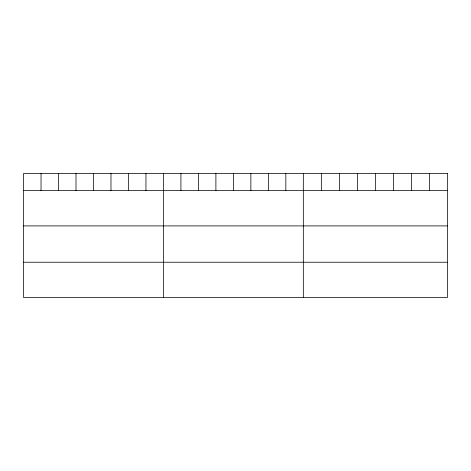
<?xml version="1.0" encoding="UTF-8"?>
<svg xmlns="http://www.w3.org/2000/svg" width="471" height="471" viewBox="0 0 471 471"><rect width="100%" height="100%" fill="white"/><g stroke="black" fill="none" stroke-linecap="round" stroke-linejoin="round"><path stroke-width="0.71" d="M23.55 190.637L447.45 190.637M23.55 225.903L447.45 225.903M23.55 262.235L447.45 262.235M429.434 173.499L429.434 190.637M411.418 173.499L411.418 190.637M393.403 173.499L393.403 190.637M375.387 173.499L375.387 190.637M357.371 173.499L357.371 190.637M339.356 173.499L339.356 190.637M321.34 173.499L321.34 190.637M303.324 173.499L303.324 297.501M285.838 173.499L285.838 190.637M268.352 173.499L268.352 190.637M250.866 173.499L250.866 190.637M233.38 173.499L233.38 190.637M215.895 173.499L215.895 190.637M198.409 173.499L198.409 190.637M180.923 173.499L180.923 190.637M163.437 173.499L163.437 297.501M145.951 173.499L145.951 190.637M128.465 173.499L128.465 190.637M110.979 173.499L110.979 190.637M93.494 173.499L93.494 190.637M76.008 173.499L76.008 190.637M58.522 173.499L58.522 190.637M41.036 173.499L41.036 190.637M447.45 173.499L23.55 173.499L23.55 297.501L447.45 297.501L447.45 173.499"/></g></svg>
